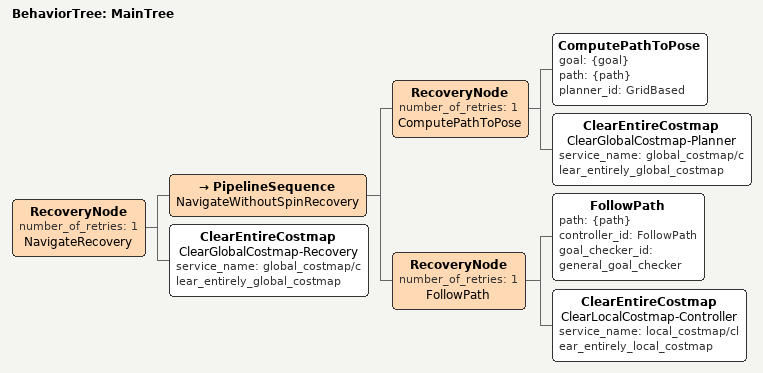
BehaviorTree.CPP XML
<root main_tree_to_execute="MainTree">
  <BehaviorTree ID="MainTree">
    <RecoveryNode number_of_retries="1" name="NavigateRecovery">
      <PipelineSequence name="NavigateWithoutSpinRecovery">
        <RecoveryNode number_of_retries="1" name="ComputePathToPose">
          <ComputePathToPose
            goal="{goal}"
            path="{path}"
            planner_id="GridBased"/>
          <ClearEntireCostmap
            name="ClearGlobalCostmap-Planner"
            service_name="global_costmap/clear_entirely_global_costmap"/>
        </RecoveryNode>
        <RecoveryNode number_of_retries="1" name="FollowPath">
          <FollowPath
            path="{path}"
            controller_id="FollowPath"
            goal_checker_id="general_goal_checker"/>
          <ClearEntireCostmap
            name="ClearLocalCostmap-Controller"
            service_name="local_costmap/clear_entirely_local_costmap"/>
        </RecoveryNode>
      </PipelineSequence>
      <!--
        위 둘이 다 실패했을 때의 마지막 한 번. 여기서도 코스트맵만 지운다 —
        움직이는 복구(Spin·BackUp)는 이 차량에 넣지 않는다.
      -->
      <ClearEntireCostmap
        name="ClearGlobalCostmap-Recovery"
        service_name="global_costmap/clear_entirely_global_costmap"/>
    </RecoveryNode>
  </BehaviorTree>
</root>
